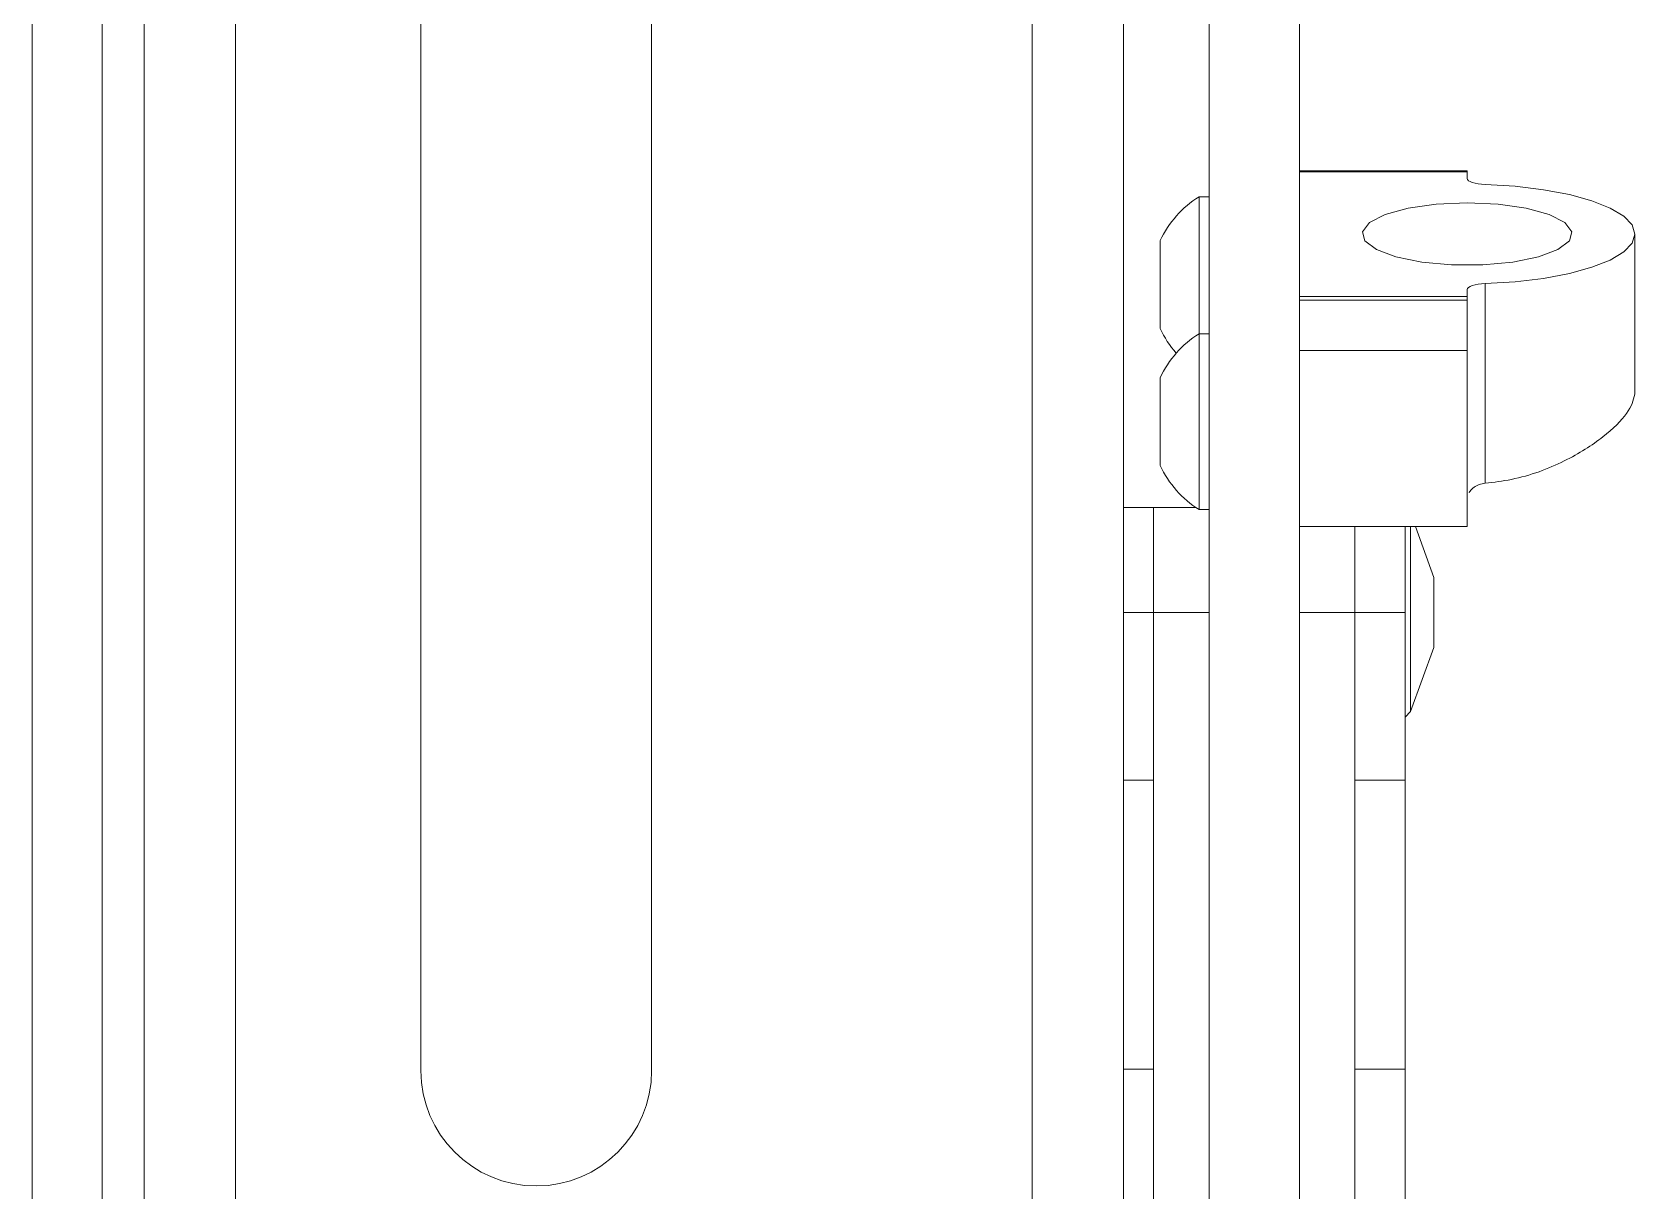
# Model space of a CAD drawing. Extents: x -382 to 1420, y -377 to 265.
# Drawn here: x -123.139 to -120.155, y 14.499 to 16.657 of the extents above; entities that cross this region are included whole.
import ezdxf

# ---------------------------------------------------------------- set-up
doc = ezdxf.new("R2010")
doc.units = 0
doc.header["$MEASUREMENT"] = 0
doc.layers.add('AV-Detl-Obje-Brkt', color=202, linetype='CONTINUOUS')
doc.layers.add('AV-Detl-Obje-Mont', color=232, linetype='CONTINUOUS')

msp = doc.modelspace()

# ---------------------------------------------------------------- linework, layer by layer
at = {"layer": 'AV-Detl-Obje-Brkt', "linetype": 'Continuous', "lineweight": 15}
for p, q in [((-122.9304, 29.9477), (-122.9304, 9.33556)), ((-122.76069, 29.9477), (-122.76069, 9.33556)), ((-121.27724, 9.33556), (-121.27724, 29.9477)), ((-121.10754, 9.33556), (-121.10754, 29.9477)), ((-123.13914, 29.79155), (-123.13914, 9.49172)), ((-123.00847, 29.79155), (-123.00847, 9.49172)), ((-122.41534, 14.72344), (-122.41534, 19.02686)), ((-121.98586, 19.02686), (-121.98586, 14.72344))]:
    msp.add_line(p, q, dxfattribs=at)
msp.add_arc((-122.2006, 14.72344), 0.21474, 180, 0, dxfattribs=at)
at = {"layer": 'AV-Detl-Obje-Mont', "linetype": 'Continuous', "lineweight": 15}
for p, q in [((-120.94801, 13.8927), (-120.94801, 20.63862)), ((-120.77999, 13.8927), (-120.77999, 20.63862)), ((-120.46768, 16.39844), (-120.77999, 16.39844)), ((-120.46768, 16.39675), (-120.77999, 16.39675)), ((-120.46768, 16.39844), (-120.46768, 16.39675)), ((-120.46768, 16.384), (-120.46768, 16.39675)), ((-120.94801, 16.3502), (-120.96675, 16.3502)), ((-120.96675, 16.0951), (-120.96675, 16.3502)), ((-121.0392, 16.16225), (-121.0392, 16.26838)), ((-120.15538, 15.98249), (-120.15538, 16.2807)), ((-120.46768, 16.16465), (-120.46768, 16.1774)), ((-120.43422, 16.18847), (-120.43422, 15.81662)), ((-121.0392, 16.10473), (-121.0392, 16.16225)), ((-120.77999, 16.16465), (-120.46768, 16.16465)), ((-120.46768, 16.15762), (-120.77999, 16.15762)), ((-120.46768, 16.16465), (-120.46768, 16.15762)), ((-120.46768, 16.15762), (-120.46768, 16.06387)), ((-120.94801, 16.0951), (-120.96675, 16.0951)), ((-120.96675, 15.93145), (-120.96675, 16.0951)), ((-120.46768, 16.06387), (-120.77999, 16.06387)), ((-120.46768, 16.06387), (-120.46768, 15.73626)), ((-121.0392, 15.93145), (-121.0392, 16.01327)), ((-121.0392, 15.84962), (-121.0392, 15.93145)), ((-120.96675, 15.7678), (-120.96675, 15.93145)), ((-121.05138, 15.7716), (-121.10754, 15.7716)), ((-121.05138, 15.7716), (-121.05138, 15.57618)), ((-120.97224, 15.77137), (-121.05138, 15.77137)), ((-120.96675, 15.7678), (-120.94801, 15.7678)), ((-120.77999, 15.73626), (-120.46768, 15.73626)), ((-120.67662, 15.73626), (-120.67662, 15.57618)), ((-120.5833, 15.73626), (-120.5833, 15.57618)), ((-120.57294, 15.39166), (-120.57294, 15.73626)), ((-120.52958, 15.64145), (-120.56405, 15.73626)), ((-120.52958, 15.51091), (-120.52958, 15.64145)), ((-121.05138, 15.57618), (-121.10754, 15.57618)), ((-121.05138, 15.26387), (-121.05138, 15.57618)), ((-121.05138, 15.57618), (-120.94801, 15.57618)), ((-120.77999, 15.57618), (-120.67662, 15.57618)), ((-120.5833, 15.57618), (-120.67662, 15.57618)), ((-120.67662, 15.26387), (-120.67662, 15.57618)), ((-120.5833, 15.26387), (-120.5833, 15.57618)), ((-120.57294, 15.39166), (-120.52958, 15.51091)), ((-120.5833, 15.3813), (-120.57294, 15.39166)), ((-121.10754, 15.26387), (-121.05138, 15.26387)), ((-121.05138, 14.72632), (-121.05138, 15.26387)), ((-120.67662, 15.26387), (-120.5833, 15.26387)), ((-120.67662, 14.72632), (-120.67662, 15.26387)), ((-120.5833, 14.72632), (-120.5833, 15.26387)), ((-121.05138, 14.72632), (-121.10754, 14.72632)), ((-121.05138, 14.72632), (-121.05138, 14.34909)), ((-120.5833, 14.72632), (-120.67662, 14.72632)), ((-120.67662, 14.72632), (-120.67662, 14.34909)), ((-120.5833, 14.72632), (-120.5833, 14.34909))]:
    msp.add_line(p, q, dxfattribs=at)
at = {"layer": 'AV-Detl-Obje-Mont', "linetype": 'Continuous', "lineweight": 15, "flags": 128}
for points in [[(-120.43422, 16.37293), (-120.44093, 16.37333), (-120.44729, 16.37409), (-120.45307, 16.37518), (-120.45809, 16.37656), (-120.46218, 16.37819), (-120.4652, 16.38002), (-120.46706, 16.38197), (-120.46768, 16.384)], [(-120.15538, 16.2807), (-120.16059, 16.29757), (-120.17605, 16.31389), (-120.20124, 16.32909), (-120.23532, 16.34268), (-120.27716, 16.3542), (-120.32535, 16.36327), (-120.3783, 16.36958), (-120.43422, 16.37293)], [(-120.46768, 16.33868), (-120.41015, 16.3361), (-120.35773, 16.3286), (-120.31508, 16.31685), (-120.28599, 16.30188), (-120.27304, 16.28503), (-120.27739, 16.2678), (-120.29864, 16.25171), (-120.33492, 16.2382), (-120.38299, 16.22846), (-120.43859, 16.22337), (-120.49678, 16.22337), (-120.55237, 16.22846), (-120.60045, 16.2382), (-120.63672, 16.25171), (-120.65798, 16.2678), (-120.66233, 16.28503), (-120.64938, 16.30188), (-120.62029, 16.31685), (-120.57764, 16.3286), (-120.52522, 16.3361), (-120.46768, 16.33868)], [(-120.43422, 16.18847), (-120.3783, 16.19181), (-120.32535, 16.19813), (-120.27716, 16.2072), (-120.23532, 16.21872), (-120.20124, 16.23231), (-120.17605, 16.24751), (-120.16059, 16.26382), (-120.15538, 16.2807)], [(-120.46768, 16.1774), (-120.46706, 16.17943), (-120.4652, 16.18138), (-120.46218, 16.18321), (-120.45809, 16.18484), (-120.45307, 16.18622), (-120.44729, 16.18731), (-120.44093, 16.18807), (-120.43422, 16.18847)]]:
    msp.add_lwpolyline(points, dxfattribs=at)
at = {"layer": 'AV-Detl-Obje-Mont', "linetype": 'Continuous', "lineweight": 15}
for centre, start, end in [((-120.86437, 16.18655), 122.03046, 154.92001), ((-120.86437, 16.18655), 205.07999, 221.35921), ((-120.86437, 15.93145), 122.03046, 154.92001), ((-120.86437, 15.93145), 205.07999, 237.96954)]:
    msp.add_arc(centre, 0.19303, start, end, dxfattribs=at)
for points, knots in [([(-120.15538, 15.98249), (-120.15847, 15.97124), (-120.16466, 15.94876), (-120.21244, 15.90202), (-120.28507, 15.85555), (-120.36493, 15.82534), (-120.41783, 15.81868), (-120.43422, 15.81662)], [0, 0, 0, 0, 0.2137616, 0.4270702, 0.6522652, 0.8922417, 1, 1, 1, 1]), ([(-120.43422, 15.81662), (-120.43807, 15.81599), (-120.44577, 15.81475), (-120.45549, 15.80942), (-120.46124, 15.80381), (-120.46352, 15.80003), (-120.46412, 15.79903)], [0, 0, 0, 0, 0.2910242, 0.5814024, 0.8885503, 1, 1, 1, 1])]:
    msp.add_open_spline(points, degree=3, knots=knots, dxfattribs=at)

doc.saveas('drawing.dxf')
